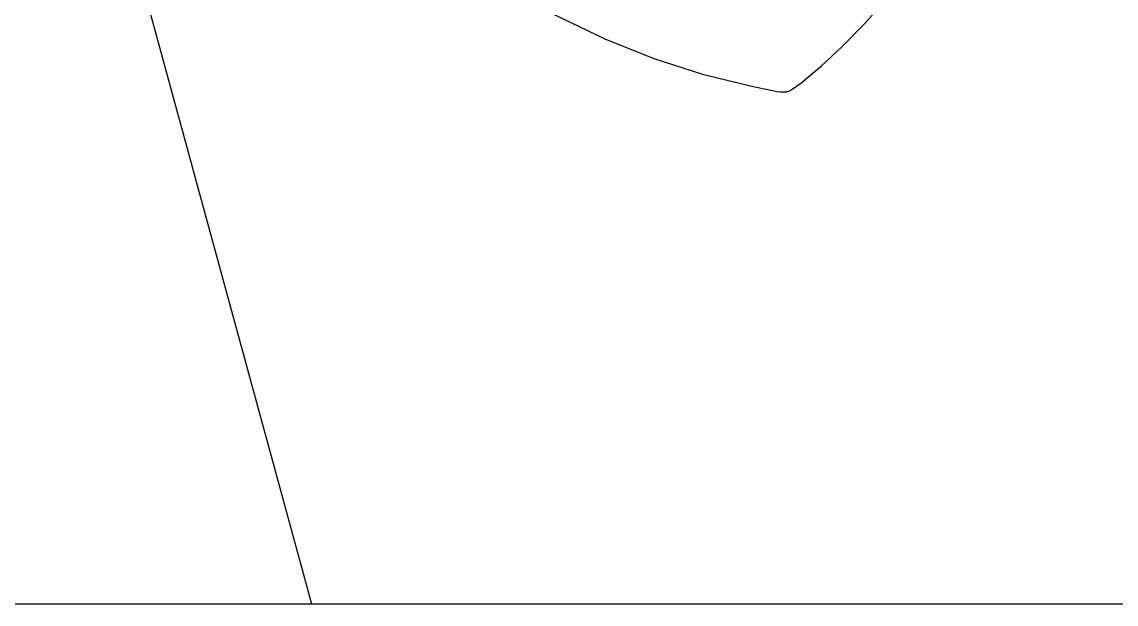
# Model space of a CAD drawing. Extents: x 0 to 1130, y 0 to 500.
# Drawn here: x 216.3 to 274.7, y 0 to 31.1 of the extents above; entities that cross this region are included whole.
import ezdxf

# ---------------------------------------------------------------- set-up
doc = ezdxf.new("R2010")
doc.units = 0
doc.header["$LTSCALE"] = 25.4
doc.layers.get('0').update_dxf_attribs({"color": 13, "linetype": 'CONTINUOUS'})

msp = doc.modelspace()

# ---------------------------------------------------------------- linework, layer by layer
at = {"color": 0}
for p, q in [((231.815, 0), (222.068, 35.717)), ((231.815, 0), (0, 0)), ((550, 0), (231.815, 0))]:
    msp.add_line(p, q, dxfattribs=at)
at = {"color": 7}
for p, q in [((261.252, 30.927), (262.416, 32.213)), ((244.751, 31.479), (247.453, 30.188)), ((260.11, 29.763), (261.252, 30.927)), ((247.453, 30.188), (250.07, 29.134)), ((258.993, 28.725), (260.11, 29.763)), ((250.07, 29.134), (252.661, 28.294)), ((257.903, 27.813), (258.993, 28.725)), ((252.661, 28.294), (255.286, 27.648)), ((255.286, 27.648), (256.636, 27.377)), ((257.355, 27.431), (257.398, 27.456)), ((257.398, 27.456), (257.903, 27.813)), ((256.636, 27.377), (256.78, 27.356)), ((256.78, 27.356), (256.925, 27.347)), ((256.925, 27.347), (257.07, 27.35)), ((257.07, 27.35), (257.119, 27.355)), ((257.119, 27.355), (257.168, 27.363)), ((257.168, 27.363), (257.217, 27.375)), ((257.217, 27.375), (257.264, 27.39)), ((257.264, 27.39), (257.31, 27.409)), ((257.31, 27.409), (257.355, 27.431))]:
    msp.add_line(p, q, dxfattribs=at)

doc.saveas('drawing.dxf')
